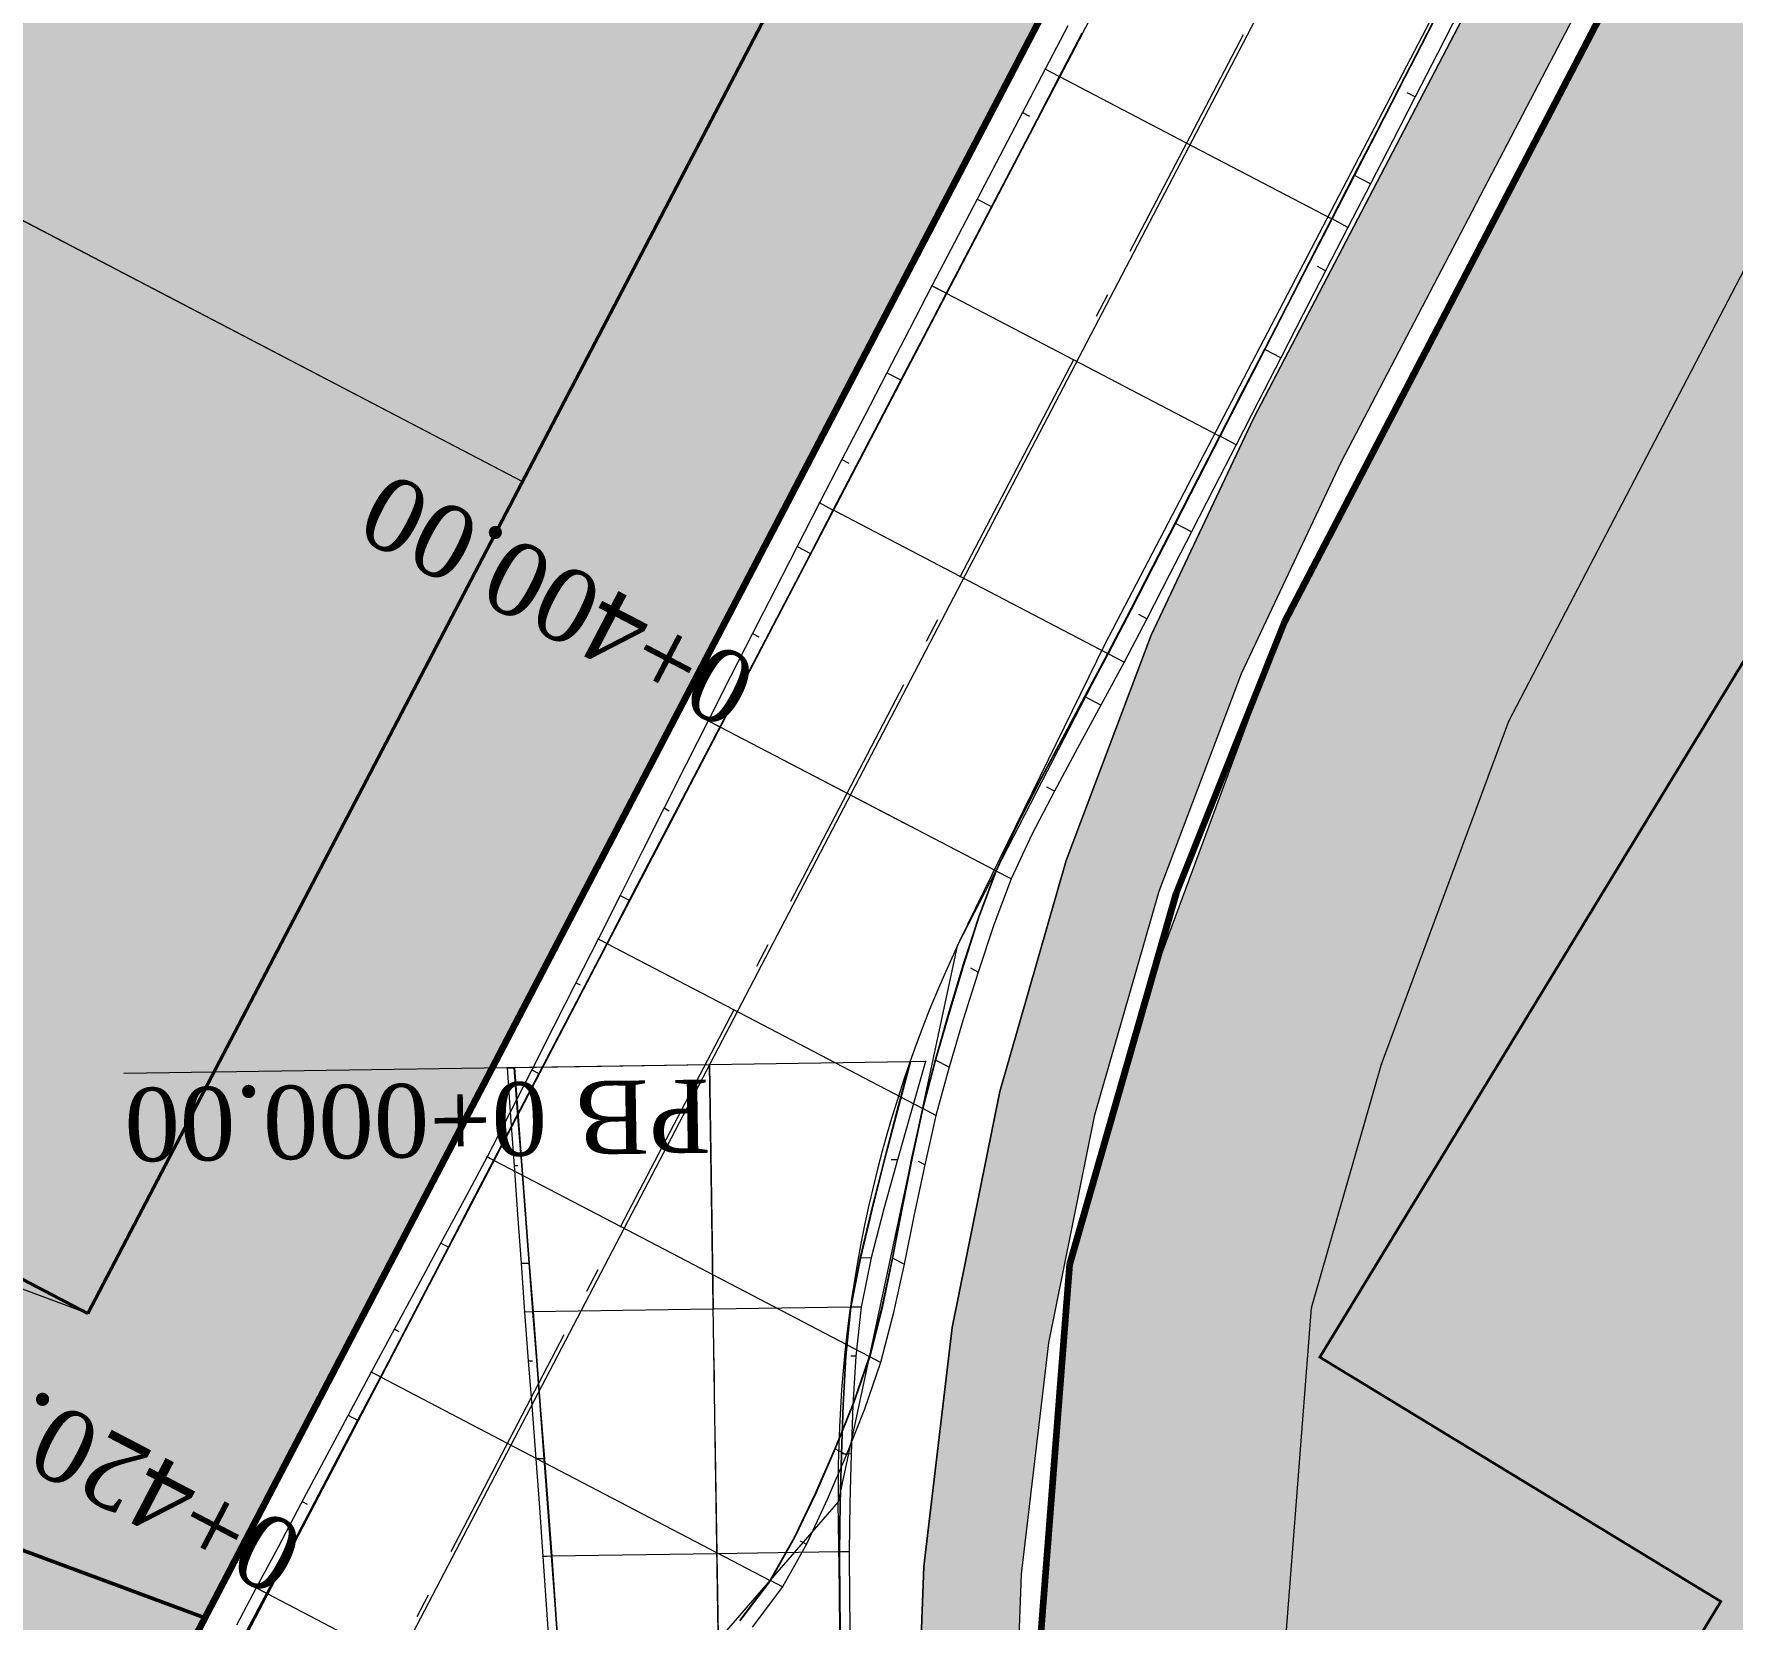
# Model space of a CAD drawing. Header units: metres. Extents: x 478603 to 489313, y 4282657 to 4289463.
# Drawn here: x 479298.85 to 479333.57, y 4286747.85 to 4286780.26 of the extents above; entities that cross this region are included whole.
import ezdxf

# ---------------------------------------------------------------- set-up
doc = ezdxf.new("R2010")
doc.units = ezdxf.units.M
for name, color, linetype, lineweight in [('102', 18, 'Continuous', 50), ('ADAKENARI', 18, 'Continuous', 0), ('EKS_2', 5, 'Continuous', 0), ('EKS_3', 5, 'Continuous', 0), ('EKSENLER', 3, 'Continuous', 0), ('HDA_2', 30, 'Continuous', 0), ('HDA_3', 30, 'Continuous', 0), ('HDO_2', 30, 'Continuous', 0), ('HDO_3', 30, 'Continuous', 0), ('ISLETME', 18, 'Continuous', 20), ('KALDIRIM', 11, 'Continuous', 0), ('KYA_2', 1, 'Continuous', 20), ('KYA_3', 1, 'Continuous', 20), ('KYO_2', 1, 'Continuous', 20), ('KYO_3', 1, 'Continuous', 20), ('MUSTEMILAT_CIZGISI', 18, 'Continuous', 50), ('P_U_KNL', 143, 'Continuous', 0), ('PARSEL_ALAN', 254, 'Continuous', 0), ('PARSEL_SERA_ALAN', 9, 'Continuous', 40), ('PL_ALİNMAN', 1, 'Continuous', 0), ('PL_ENKESIT', 1, 'Continuous', 0), ('PL_KM', 4, 'Continuous', 0), ('PL_KMYAZI', 30, 'Continuous', 0), ('PL_TOTFKM', 7, 'Continuous', 0), ('RAKORDMAN', 3, 'Continuous', 0), ('SEV_KYA_HDA', 3, 'Continuous', 0), ('SEV_KYO_HDO', 3, 'Continuous', 0), ('SNR_YAPIYAK', 18, 'Continuous', 0), ('YKA_2', 33, 'Continuous', 0), ('YKA_3', 33, 'Continuous', 0), ('YKO_2', 33, 'Continuous', 0), ('YKO_3', 33, 'Continuous', 0)]:
    doc.layers.add(name, color=color, linetype=linetype, lineweight=lineweight)
doc.styles.get("Standard").update_dxf_attribs({"font": 'times.ttf'})

msp = doc.modelspace()

# ---------------------------------------------------------------- hatches: boundary and pattern name
at = {"layer": 'P_U_KNL'}
msp.add_hatch(color=256, dxfattribs=at).paths.add_polyline_path([(479495.511, 4287101.887), (479494.672, 4287099.831), (479493.757, 4287097.808), (479492.762, 4287095.813), (479424.369, 4286964.911), (479323.786, 4286772.397), (479321.694, 4286767.966), (479319.958, 4286763.361), (479318.6, 4286758.632), (479317.627, 4286753.808), (479317.045, 4286748.922), (479316.86, 4286744.005), (479317.072, 4286739.088), (479317.679, 4286734.205), (479318.678, 4286729.387), (479320.062, 4286724.665), (479321.822, 4286720.07), (479323.946, 4286715.631), (479326.422, 4286711.378), (479329.232, 4286707.339), (479332.358, 4286703.539), (479335.781, 4286700.004), (479339.478, 4286696.756), (479343.408, 4286693.829), (479368.037, 4286676.984), (479369.166, 4286678.635), (479344.57, 4286695.457), (479340.737, 4286698.312), (479337.162, 4286701.453), (479333.852, 4286704.873), (479330.828, 4286708.548), (479328.11, 4286712.454), (479325.715, 4286716.568), (479323.66, 4286720.86), (479321.958, 4286725.305), (479320.62, 4286729.872), (479319.654, 4286734.532), (479319.066, 4286739.255), (479318.862, 4286744.01), (479319.041, 4286748.766), (479319.603, 4286753.492), (479320.544, 4286758.157), (479321.858, 4286762.731), (479323.537, 4286767.185), (479325.577, 4286771.507), (479426.147, 4286963.995), (479434.014, 4286979.053), (479438.909, 4286934.307), (479439.571, 4286929.81), (479440.573, 4286925.357), (479441.904, 4286920.991), (479443.559, 4286916.737), (479445.526, 4286912.619), (479447.796, 4286908.659), (479450.356, 4286904.881), (479453.18, 4286901.318), (479563.644, 4286772.192), (479564.255, 4286771.486), (479564.874, 4286770.784), (479565.5, 4286770.089), (479566.134, 4286769.4), (479566.774, 4286768.718), (479567.422, 4286768.043), (479568.076, 4286767.374), (479568.736, 4286766.714), (479589.573, 4286746.064), (479590.981, 4286747.485), (479570.147, 4286768.131), (479569.498, 4286768.78), (479568.858, 4286769.434), (479568.225, 4286770.095), (479567.599, 4286770.762), (479566.979, 4286771.436), (479566.367, 4286772.115), (479565.761, 4286772.802), (479565.161, 4286773.496), (479454.724, 4286902.59), (479451.97, 4286906.064), (479449.494, 4286909.719), (479447.299, 4286913.549), (479445.396, 4286917.532), (479443.796, 4286921.646), (479442.508, 4286925.869), (479441.539, 4286930.176), (479440.893, 4286934.562), (479435.678, 4286982.238), (479494.543, 4287094.904), (479495.563, 4287096.949), (479496.51, 4287099.041), (479497.377, 4287101.166), (479497.659, 4287101.939), (479495.733, 4287102.497)])
at = {"layer": 'PARSEL_ALAN'}
for points in [[(479302.343, 4286747.869), (479043.443, 4286844.133), (479055.25, 4286870.316), (479071.382, 4286907.432), (479083.458, 4286931.584), (479097.685, 4286955.79), (479113.842, 4286974.954), (479147.535, 4287005.846), (479160.958, 4287021.148), (479175.216, 4287014.268), (479214.828, 4286998.397), (479399.396, 4286933.725)], [(479381.705, 4286670.344), (479369.267, 4286678.929), (479344.745, 4286695.701), (479337.369, 4286701.671), (479328.363, 4286712.616), (479323.936, 4286720.979), (479322.243, 4286725.401), (479319.95, 4286734.581), (479319.162, 4286744.011), (479320.029, 4286755.106), (479321.652, 4286760.756), (479324.426, 4286768.243), (479415.351, 4286942.681), (479420.15, 4286942.777), (479434.581, 4286911.964), (479446.524, 4286896.787), (479489.321, 4286847.102)], [(479207.44, 4286566.13), (479078.522, 4286614.302), (479053.516, 4286624.577), (479032.004, 4286635.94), (478964.563, 4286683.67), (478968.065, 4286688.423), (479034.161, 4286811.485), (479043.443, 4286844.133), (479302.343, 4286747.869)]]:
    msp.add_hatch(color=256, dxfattribs=at).paths.add_polyline_path(points)
at = {"layer": 'PARSEL_SERA_ALAN'}
for points in [[(479299.952, 4286754.092), (479229.039, 4286791.123), (479224.595, 4286782.613), (479158.113, 4286817.33), (479153.67, 4286808.82), (479082.756, 4286845.851), (479078.313, 4286837.341), (479056.152, 4286848.913), (479065.039, 4286865.932), (479060.607, 4286868.247), (479109.488, 4286961.853), (479113.92, 4286959.538), (479118.364, 4286968.048), (479122.796, 4286965.733), (479131.683, 4286982.753), (479136.115, 4286980.438), (479140.559, 4286988.948), (479144.991, 4286986.634), (479153.878, 4287003.653), (479158.31, 4287001.338), (479162.754, 4287009.848), (479215.939, 4286982.075), (479220.383, 4286990.585), (479278, 4286960.497), (479282.444, 4286969.007), (479344.493, 4286936.605), (479348.937, 4286945.115), (479388.826, 4286924.285)], [(479380.739, 4286678.372), (479364.34, 4286688.357), (479366.94, 4286692.628), (479342.34, 4286707.605), (479344.94, 4286711.875), (479336.741, 4286716.868), (479339.341, 4286721.138), (479331.141, 4286726.131), (479333.741, 4286730.401), (479325.541, 4286735.394), (479333.342, 4286748.206), (479325.142, 4286753.198), (479379.745, 4286842.884), (479371.545, 4286847.876), (479415.748, 4286920.478), (479423.948, 4286915.486), (479421.348, 4286911.215), (479429.548, 4286906.223), (479426.947, 4286901.952), (479435.147, 4286896.96), (479443.347, 4286891.968), (479440.747, 4286887.697), (479448.947, 4286882.705), (479446.347, 4286878.434), (479462.746, 4286868.449), (479460.146, 4286864.179), (479468.346, 4286859.186), (479476.546, 4286854.194), (479473.945, 4286849.923), (479482.145, 4286844.931)]]:
    msp.add_hatch(color=256, dxfattribs=at).paths.add_polyline_path(points)

# ---------------------------------------------------------------- linework, layer by layer
at = {"layer": '102'}
msp.add_line((479302.343, 4286747.869, 922.414), (479043.443, 4286844.133), dxfattribs=at)
at = {"layer": 'ADAKENARI', "lineweight": 100}
for p, q in [((479405.087, 4286944.623), (479137.704, 4286432.587)), ((479324.426, 4286768.243), (479415.351, 4286942.681)), ((479322.211, 4286762.7), (479324.426, 4286768.243)), ((479320.029, 4286755.106), (479322.211, 4286762.7)), ((479319.162, 4286744.011), (479320.029, 4286755.106))]:
    msp.add_line(p, q, dxfattribs=at)
at = {"layer": 'EKS_2'}
for p in [(479322.417, 4286778.031, 920.124), (479320.103, 4286773.599, 920.136), (479317.788, 4286769.167, 920.148), (479315.473, 4286764.735, 920.16), (479313.158, 4286760.303, 920.171), (479310.844, 4286755.871, 920.183), (479308.529, 4286751.439, 920.195)]:
    msp.add_point(p, dxfattribs=at)
at = {"layer": 'EKS_3'}
for p in [(479312.661, 4286759.181, 920.17), (479312.736, 4286754.181, 920.561), (479312.811, 4286749.182, 920.953)]:
    msp.add_point(p, dxfattribs=at)
at = {"layer": 'EKSENLER'}
for p, q in [((479500.652, 4287119.289), (479303.067, 4286740.802)), ((479312.974, 4286738.36), (479312.661, 4286759.181))]:
    msp.add_line(p, q, dxfattribs=at)
at = {"layer": 'HDA_2'}
msp.add_polyline3d([(479320.278, 4286780.277, 920.013), (479319.815, 4286779.39, 920.016), (479319.352, 4286778.504, 920.018), (479318.889, 4286777.617, 920.02), (479318.427, 4286776.731, 920.023), (479317.964, 4286775.844, 920.025), (479317.501, 4286774.958, 920.027), (479317.038, 4286774.071, 920.03), (479316.575, 4286773.185, 920.032), (479316.113, 4286772.298, 920.035), (479315.65, 4286771.412, 920.037), (479315.187, 4286770.525, 920.039), (479314.724, 4286769.639, 920.042), (479314.262, 4286768.752, 920.044), (479313.799, 4286767.866, 920.046), (479313.336, 4286766.979, 920.049), (479312.873, 4286766.093, 920.051), (479312.41, 4286765.207, 920.054), (479311.948, 4286764.32, 920.056), (479311.485, 4286763.434, 920.058), (479311.022, 4286762.547, 920.061), (479310.559, 4286761.661, 920.063), (479310.096, 4286760.774, 920.065), (479309.633, 4286759.887, 920.068), (479309.171, 4286759.001, 920.07), (479308.708, 4286758.114, 920.072), (479308.245, 4286757.228, 920.075), (479307.784, 4286756.343, 920.077), (479307.323, 4286755.459, 920.08), (479306.861, 4286754.574, 920.082), (479306.398, 4286753.687, 920.084), (479305.932, 4286752.796, 920.087), (479305.459, 4286751.896, 920.089), (479304.983, 4286750.994, 920.091), (479304.509, 4286750.095, 920.094), (479304.043, 4286749.212, 920.096), (479303.6, 4286748.373, 920.098), (479303.198, 4286747.615, 920.1)], dxfattribs=at)
for p in [(479319.815, 4286779.39, 920.016), (479317.501, 4286774.958, 920.027), (479315.187, 4286770.525, 920.039), (479312.873, 4286766.093, 920.051), (479310.559, 4286761.661, 920.063), (479308.245, 4286757.228, 920.075), (479305.932, 4286752.796, 920.087), (479303.6, 4286748.373, 920.098)]:
    msp.add_point(p, dxfattribs=at)
at = {"layer": 'HDA_3'}
msp.add_polyline3d([(479308.661, 4286759.12, 920.04), (479308.738, 4286758.122, 920.12), (479308.814, 4286757.123, 920.199), (479308.891, 4286756.124, 920.279), (479308.967, 4286755.125, 920.358), (479309.044, 4286754.126, 920.438), (479309.121, 4286753.126, 920.517), (479309.198, 4286752.125, 920.597), (479309.275, 4286751.125, 920.677), (479309.352, 4286750.126, 920.756), (479309.426, 4286749.131, 920.835), (479309.497, 4286748.141, 920.913), (479309.566, 4286747.153, 920.99)], dxfattribs=at)
for p in [(479308.661, 4286759.12, 920.04), (479309.044, 4286754.126, 920.438), (479309.426, 4286749.131, 920.835)]:
    msp.add_point(p, dxfattribs=at)
at = {"layer": 'HDO_2'}
msp.add_polyline3d([(479327.68, 4286780.923, 919.996), (479327.222, 4286780.034, 919.998), (479326.764, 4286779.145, 920.001), (479326.306, 4286778.256, 920.003), (479325.849, 4286777.367, 920.005), (479325.391, 4286776.478, 920.007), (479324.933, 4286775.589, 920.01), (479324.474, 4286774.7, 920.012), (479324.016, 4286773.811, 920.014), (479323.559, 4286772.922, 920.016), (479323.101, 4286772.033, 920.018), (479322.645, 4286771.143, 920.021), (479322.189, 4286770.253, 920.023), (479321.732, 4286769.363, 920.025), (479321.274, 4286768.474, 920.028), (479320.812, 4286767.588, 920.03), (479320.341, 4286766.705, 920.032), (479319.868, 4286765.824, 920.034), (479319.398, 4286764.941, 920.036), (479318.942, 4286764.052, 920.039), (479318.522, 4286763.142, 920.041), (479318.172, 4286762.197, 920.04), (479317.861, 4286761.232, 920.038), (479317.566, 4286760.258, 920.037), (479317.283, 4286759.277, 920.036), (479317.023, 4286758.285, 920.034), (479316.803, 4286757.271, 920.031), (479316.602, 4286756.248, 920.028), (479316.403, 4286755.223, 920.025), (479316.191, 4286754.206, 920.022), (479315.938, 4286753.211, 920.018), (479315.608, 4286752.257, 920.02), (479315.232, 4286751.328, 920.021), (479314.833, 4286750.41, 920.022), (479314.403, 4286749.506, 920.023), (479313.906, 4286748.631, 920.024), (479313.284, 4286747.81, 920.031)], dxfattribs=at)
for p in [(479325.391, 4286776.478, 920.007), (479323.101, 4286772.033, 920.018), (479320.812, 4286767.588, 920.03), (479318.522, 4286763.142, 920.041), (479317.023, 4286758.285, 920.034), (479315.938, 4286753.211, 920.018), (479313.906, 4286748.631, 920.024)]:
    msp.add_point(p, dxfattribs=at)
at = {"layer": 'HDO_3'}
msp.add_polyline3d([(479316.77, 4286759.242, 920.038), (479316.505, 4286758.238, 920.122), (479316.242, 4286757.235, 920.206), (479315.985, 4286756.231, 920.289), (479315.746, 4286755.227, 920.373), (479315.555, 4286754.224, 920.455), (479315.452, 4286753.221, 920.535), (479315.397, 4286752.219, 920.615), (479315.361, 4286751.217, 920.694), (479315.335, 4286750.216, 920.774), (479315.321, 4286749.219, 920.853), (479315.326, 4286748.229, 920.929), (479315.34, 4286747.24, 921.005)], dxfattribs=at)
for p in [(479316.77, 4286759.242, 920.038), (479315.555, 4286754.224, 920.455), (479315.321, 4286749.219, 920.853)]:
    msp.add_point(p, dxfattribs=at)
at = {"layer": 'ISLETME'}
for p, q in [((479224.63, 4286815.086), (479308.839, 4286771.112)), ((479299.952, 4286754.092, 922.414), (479215.742, 4286798.066)), ((479308.839, 4286771.112), (479299.952, 4286754.092, 922.414))]:
    msp.add_line(p, q, dxfattribs=at)
at = {"layer": 'KALDIRIM'}
for p, q in [((479491.757, 4287108.732), (479141.95, 4286438.657)), ((479320.744, 4286767.775), (479413.38, 4286945.387)), ((479317.942, 4286762.058), (479320.744, 4286767.775)), ((479315.471, 4286738.587), (479315.296, 4286750.246))]:
    msp.add_line(p, q, dxfattribs=at)
msp.add_arc((479341.24, 4286750.636), 25.947, 153.8843, 180.8615, dxfattribs=at)
at = {"layer": 'KYA_2'}
msp.add_polyline3d([(479319.989, 4286780.427, 923.262), (479319.526, 4286779.541, 923.271), (479319.063, 4286778.655, 923.277), (479318.6, 4286777.768, 923.283), (479318.136, 4286776.882, 923.289), (479317.673, 4286775.996, 923.295), (479317.211, 4286775.109, 923.301), (479316.75, 4286774.222, 923.273), (479316.289, 4286773.334, 923.245), (479315.829, 4286772.447, 923.217), (479315.369, 4286771.558, 923.189), (479314.91, 4286770.67, 923.161), (479314.453, 4286769.78, 923.081), (479313.997, 4286768.89, 923.001), (479313.542, 4286768, 922.921), (479313.087, 4286767.11, 922.84), (479312.633, 4286766.218, 922.76), (479312.182, 4286765.326, 922.62), (479311.732, 4286764.433, 922.479), (479311.282, 4286763.54, 922.339), (479310.833, 4286762.646, 922.198), (479310.382, 4286761.753, 922.058), (479309.931, 4286760.86, 921.96), (479309.48, 4286759.968, 921.863), (479309.027, 4286759.076, 921.766), (479308.572, 4286758.185, 921.668), (479308.113, 4286757.298, 921.571), (479307.644, 4286756.416, 921.701), (479307.171, 4286755.538, 921.831), (479306.696, 4286754.66, 921.962), (479306.219, 4286753.78, 922.092), (479305.742, 4286752.895, 922.224), (479305.263, 4286751.999, 922.266), (479304.784, 4286751.098, 922.309), (479304.307, 4286750.201, 922.351), (479303.839, 4286749.319, 922.393), (479303.393, 4286748.481, 922.432), (479302.988, 4286747.723, 922.462)], dxfattribs=at)
for p in [(479319.526, 4286779.541, 923.271), (479317.211, 4286775.109, 923.301), (479314.91, 4286770.67, 923.161), (479312.633, 4286766.218, 922.76), (479310.382, 4286761.753, 922.058), (479308.113, 4286757.298, 921.571), (479305.742, 4286752.895, 922.224), (479303.393, 4286748.481, 922.432)]:
    msp.add_point(p, dxfattribs=at)
at = {"layer": 'KYA_3'}
msp.add_polyline3d([(479308.522, 4286759.118, 921.432), (479308.594, 4286758.119, 921.556), (479308.665, 4286757.121, 921.68), (479308.737, 4286756.122, 921.804), (479308.809, 4286755.123, 921.928), (479308.882, 4286754.123, 922.052), (479308.957, 4286753.123, 922.15), (479309.033, 4286752.123, 922.248), (479309.109, 4286751.123, 922.345), (479309.184, 4286750.124, 922.443), (479309.256, 4286749.128, 922.54), (479309.323, 4286748.138, 922.649), (479309.388, 4286747.151, 922.758)], dxfattribs=at)
for p in [(479308.522, 4286759.118, 921.432), (479308.882, 4286754.123, 922.052), (479309.256, 4286749.128, 922.54)]:
    msp.add_point(p, dxfattribs=at)
at = {"layer": 'KYO_2'}
msp.add_polyline3d([(479328.005, 4286780.753, 923.664), (479327.548, 4286779.864, 923.672), (479327.091, 4286778.974, 923.68), (479326.634, 4286778.085, 923.688), (479326.176, 4286777.196, 923.697), (479325.718, 4286776.307, 923.705), (479325.26, 4286775.418, 923.707), (479324.802, 4286774.529, 923.71), (479324.344, 4286773.64, 923.712), (479323.886, 4286772.751, 923.715), (479323.429, 4286771.862, 923.717), (479322.973, 4286770.972, 923.718), (479322.517, 4286770.082, 923.719), (479322.061, 4286769.192, 923.72), (479321.603, 4286768.303, 923.721), (479321.139, 4286767.417, 923.722), (479320.666, 4286766.536, 923.679), (479320.189, 4286765.657, 923.635), (479319.715, 4286764.776, 923.592), (479319.254, 4286763.889, 923.548), (479318.829, 4286762.982, 923.504), (479318.473, 4286762.04, 923.421), (479318.155, 4286761.078, 923.337), (479317.852, 4286760.108, 923.252), (479317.562, 4286759.132, 923.167), (479317.293, 4286758.144, 923.082), (479317.062, 4286757.136, 922.969), (479316.85, 4286756.118, 922.854), (479316.64, 4286755.1, 922.74), (479316.418, 4286754.087, 922.626), (479316.159, 4286753.095, 922.513), (479315.83, 4286752.141, 922.573), (479315.46, 4286751.209, 922.634), (479315.067, 4286750.288, 922.694), (479314.644, 4286749.38, 922.754), (479314.153, 4286748.502, 922.814), (479313.537, 4286747.677, 922.875)], dxfattribs=at)
for p in [(479325.718, 4286776.307, 923.705), (479323.429, 4286771.862, 923.717), (479321.139, 4286767.417, 923.722), (479318.829, 4286762.982, 923.504), (479317.293, 4286758.144, 923.082), (479316.159, 4286753.095, 922.513), (479314.153, 4286748.502, 922.814)]:
    msp.add_point(p, dxfattribs=at)
at = {"layer": 'KYO_3'}
msp.add_polyline3d([(479317.08, 4286759.247, 923.136), (479316.792, 4286758.243, 923.014), (479316.507, 4286757.239, 922.892), (479316.228, 4286756.234, 922.77), (479315.969, 4286755.23, 922.649), (479315.762, 4286754.227, 922.529), (479315.652, 4286753.224, 922.583), (479315.594, 4286752.221, 922.637), (479315.557, 4286751.22, 922.691), (479315.53, 4286750.219, 922.744), (479315.515, 4286749.222, 922.798), (479315.521, 4286748.231, 922.879), (479315.536, 4286747.243, 922.959)], dxfattribs=at)
for p in [(479317.08, 4286759.247, 923.136), (479315.762, 4286754.227, 922.529), (479315.515, 4286749.222, 922.798)]:
    msp.add_point(p, dxfattribs=at)
at = {"layer": 'MUSTEMILAT_CIZGISI', "lineweight": 13}
msp.add_polyline3d([(479299.952, 4286754.092, 0), (479215.742, 4286798.066, 0), (479224.63, 4286815.086, 0), (479308.839, 4286771.112, 0), (479299.952, 4286754.092, 0)], close=True, dxfattribs=at)
at = {"layer": 'P_U_KNL'}
for points in [[(479369.166, 4286678.635, 0), (479344.57, 4286695.457, 0), (479340.737, 4286698.312, 0), (479337.162, 4286701.453, 0), (479333.852, 4286704.873, 0), (479330.828, 4286708.548, 0), (479328.11, 4286712.454, 0), (479325.715, 4286716.568, 0), (479323.66, 4286720.86, 0), (479321.958, 4286725.305, 0), (479320.62, 4286729.872, 0), (479319.654, 4286734.532, 0), (479319.066, 4286739.255, 0), (479318.862, 4286744.01, 0), (479319.041, 4286748.766, 0), (479319.603, 4286753.492, 0), (479320.544, 4286758.157, 0), (479321.858, 4286762.731, 0), (479323.537, 4286767.185, 0), (479325.577, 4286771.507, 0), (479426.147, 4286963.995, 0), (479434.014, 4286979.053, 0)], [(479424.369, 4286964.911, 0), (479323.786, 4286772.397, 0), (479321.694, 4286767.966, 0), (479319.958, 4286763.361, 0), (479318.6, 4286758.632, 0), (479317.627, 4286753.808, 0), (479317.045, 4286748.922, 0), (479316.86, 4286744.005, 0), (479317.072, 4286739.088, 0), (479317.679, 4286734.205, 0), (479318.678, 4286729.387, 0), (479320.062, 4286724.665, 0), (479321.822, 4286720.07, 0)], [(479424.369, 4286964.911, 0), (479323.786, 4286772.397, 0), (479321.694, 4286767.966, 0), (479319.958, 4286763.361, 0), (479318.6, 4286758.632, 0), (479317.627, 4286753.808, 0), (479317.045, 4286748.922, 0), (479316.86, 4286744.005, 0), (479317.072, 4286739.088, 0), (479317.679, 4286734.205, 0), (479318.678, 4286729.387, 0), (479320.062, 4286724.665, 0), (479321.822, 4286720.07, 0)], [(479424.369, 4286964.911, 0), (479323.786, 4286772.397, 0), (479321.694, 4286767.966, 0), (479319.958, 4286763.361, 0), (479318.6, 4286758.632, 0), (479317.627, 4286753.808, 0), (479317.045, 4286748.922, 0), (479316.86, 4286744.005, 0), (479317.072, 4286739.088, 0), (479317.679, 4286734.205, 0), (479318.678, 4286729.387, 0), (479320.062, 4286724.665, 0), (479321.822, 4286720.07, 0)], [(479368.037, 4286676.984, 0), (479343.408, 4286693.829, 0), (479339.478, 4286696.756, 0), (479335.781, 4286700.004, 0), (479332.358, 4286703.539, 0), (479329.232, 4286707.339, 0), (479326.422, 4286711.378, 0), (479323.946, 4286715.631, 0), (479321.822, 4286720.07, 0), (479320.062, 4286724.665, 0), (479318.678, 4286729.387, 0), (479317.679, 4286734.205, 0), (479317.072, 4286739.088, 0), (479316.86, 4286744.005, 0), (479317.045, 4286748.922, 0), (479317.627, 4286753.808, 0), (479318.6, 4286758.632, 0), (479319.958, 4286763.361, 0), (479321.694, 4286767.966, 0), (479323.786, 4286772.397, 0), (479424.369, 4286964.911, 0)], [(479323.66, 4286720.86, 0), (479321.958, 4286725.305, 0), (479320.62, 4286729.872, 0), (479319.654, 4286734.532, 0), (479319.066, 4286739.255, 0), (479318.862, 4286744.01, 0), (479319.041, 4286748.766, 0), (479319.603, 4286753.492, 0), (479320.544, 4286758.157, 0), (479321.858, 4286762.731, 0), (479323.537, 4286767.185, 0), (479325.577, 4286771.507, 0), (479426.147, 4286963.995, 0)], [(479323.66, 4286720.86, 0), (479321.958, 4286725.305, 0), (479320.62, 4286729.872, 0), (479319.654, 4286734.532, 0), (479319.066, 4286739.255, 0), (479318.862, 4286744.01, 0), (479319.041, 4286748.766, 0), (479319.603, 4286753.492, 0), (479320.544, 4286758.157, 0), (479321.858, 4286762.731, 0), (479323.537, 4286767.185, 0), (479325.577, 4286771.507, 0), (479426.147, 4286963.995, 0)], [(479323.66, 4286720.86, 0), (479321.958, 4286725.305, 0), (479320.62, 4286729.872, 0), (479319.654, 4286734.532, 0), (479319.066, 4286739.255, 0), (479318.862, 4286744.01, 0), (479319.041, 4286748.766, 0), (479319.603, 4286753.492, 0), (479320.544, 4286758.157, 0), (479321.858, 4286762.731, 0), (479323.537, 4286767.185, 0), (479325.577, 4286771.507, 0), (479426.147, 4286963.995, 0)]]:
    msp.add_polyline3d(points, dxfattribs=at)
at = {"layer": 'PARSEL_ALAN'}
for points in [[(479302.343, 4286747.869, 922.414), (479043.443, 4286844.133, 899.166), (479055.25, 4286870.316, 899.384), (479071.382, 4286907.432, 899.645), (479083.458, 4286931.584, 899.777), (479097.685, 4286955.79, 899.902), (479113.842, 4286974.954, 900.03), (479147.535, 4287005.846, 900.504), (479160.958, 4287021.148, 900.33), (479175.216, 4287014.268, 900.207), (479214.828, 4286998.397, 900.827), (479399.396, 4286933.725, 924.042), (479302.343, 4286747.869, 922.414)], [(479302.343, 4286747.869, 0), (479043.443, 4286844.133, 0), (479055.25, 4286870.316, 0), (479071.382, 4286907.432, 0), (479083.458, 4286931.584, 0), (479097.685, 4286955.79, 0), (479113.842, 4286974.954, 0), (479147.535, 4287005.846, 0), (479160.958, 4287021.148, 0), (479175.216, 4287014.268, 0), (479214.828, 4286998.397, 0), (479399.396, 4286933.725, 0), (479302.343, 4286747.869, 0)], [(479381.705, 4286670.344, 927.781), (479369.267, 4286678.929, 925.676), (479344.745, 4286695.701, 924.385), (479337.369, 4286701.671, 923.384), (479328.363, 4286712.616, 922.105), (479323.936, 4286720.979, 923.655), (479322.243, 4286725.401, 924.038), (479319.95, 4286734.581, 923.909), (479319.162, 4286744.011, 923.52), (479320.029, 4286755.106, 923.185), (479321.652, 4286760.756, 923.706), (479324.426, 4286768.243, 923.867), (479415.351, 4286942.681, 923.716), (479420.15, 4286942.777, 923.79), (479434.581, 4286911.964, 925.534), (479446.524, 4286896.787, 926.375), (479489.321, 4286847.102, 924.936), (479381.705, 4286670.344, 927.781)], [(479381.705, 4286670.344, 0), (479369.267, 4286678.929, 0), (479344.745, 4286695.701, 0), (479337.369, 4286701.671, 0), (479328.363, 4286712.616, 0), (479323.936, 4286720.979, 0), (479322.243, 4286725.401, 0), (479319.95, 4286734.581, 0), (479319.162, 4286744.011, 0), (479320.029, 4286755.106, 0), (479321.652, 4286760.756, 0), (479324.426, 4286768.243, 0), (479415.351, 4286942.681, 0), (479420.15, 4286942.777, 0), (479434.581, 4286911.964, 0), (479446.524, 4286896.787, 0), (479489.321, 4286847.102, 0), (479381.705, 4286670.344, 0)], [(479207.44, 4286566.13, 919.99), (479078.522, 4286614.302, 906.873), (479053.516, 4286624.577, 904.793), (479032.004, 4286635.94, 901.935), (478964.563, 4286683.67, 898.842), (478968.065, 4286688.423, 898.871), (479034.161, 4286811.485, 898.734), (479043.443, 4286844.133, 899.166), (479302.343, 4286747.869, 922.414), (479207.44, 4286566.13, 919.99)], [(479207.44, 4286566.13, 0), (479078.522, 4286614.302, 0), (479053.516, 4286624.577, 0), (479032.004, 4286635.94, 0), (478964.563, 4286683.67, 0), (478968.065, 4286688.423, 0), (479034.161, 4286811.485, 0), (479043.443, 4286844.133, 0), (479302.343, 4286747.869, 0), (479207.44, 4286566.13, 0)]]:
    msp.add_polyline3d(points, close=True, dxfattribs=at)
at = {"layer": 'PARSEL_SERA_ALAN'}
for points in [[(479388.826, 4286924.285, 0), (479299.952, 4286754.092, 0), (479299.952, 4286754.092, 0), (479229.039, 4286791.123, 0), (479224.595, 4286782.613, 0), (479158.113, 4286817.33, 0), (479153.67, 4286808.82, 0), (479082.756, 4286845.851, 0), (479078.313, 4286837.341, 0), (479056.152, 4286848.913, 0), (479065.039, 4286865.932, 0), (479060.607, 4286868.247, 0), (479109.488, 4286961.853, 0)], [(479388.826, 4286924.285, 0), (479299.952, 4286754.092, 0), (479299.952, 4286754.092, 0), (479229.039, 4286791.123, 0), (479224.595, 4286782.613, 0), (479158.113, 4286817.33, 0), (479153.67, 4286808.82, 0), (479082.756, 4286845.851, 0), (479078.313, 4286837.341, 0), (479056.152, 4286848.913, 0), (479065.039, 4286865.932, 0), (479060.607, 4286868.247, 0), (479109.488, 4286961.853, 0)], [(479339.341, 4286721.138, 0), (479331.141, 4286726.131, 0), (479333.741, 4286730.401, 0), (479325.541, 4286735.394, 0), (479333.342, 4286748.206, 0), (479325.142, 4286753.198, 0), (479379.745, 4286842.884, 0), (479371.545, 4286847.876, 0), (479415.748, 4286920.478, 0)], [(479339.341, 4286721.138, 0), (479331.141, 4286726.131, 0), (479333.741, 4286730.401, 0), (479325.541, 4286735.394, 0), (479333.342, 4286748.206, 0), (479325.142, 4286753.198, 0), (479379.745, 4286842.884, 0), (479371.545, 4286847.876, 0), (479415.748, 4286920.478, 0)]]:
    msp.add_polyline3d(points, dxfattribs=at)
at = {"layer": 'PL_ALİNMAN'}
for p, q in [((479323.575, 4286780.247), (479321.26, 4286775.815)), ((479320.797, 4286774.929), (479320.566, 4286774.485)), ((479320.103, 4286773.599), (479317.788, 4286769.167)), ((479317.325, 4286768.281), (479317.093, 4286767.837)), ((479316.631, 4286766.951), (479314.316, 4286762.519)), ((479313.853, 4286761.633), (479313.621, 4286761.19)), ((479313.158, 4286760.303), (479310.844, 4286755.871)), ((479312.661, 4286759.181), (479312.736, 4286754.181)), ((479310.381, 4286754.985), (479310.149, 4286754.542)), ((479309.686, 4286753.655), (479307.372, 4286749.223)), ((479312.751, 4286753.181), (479312.759, 4286752.681)), ((479312.774, 4286751.681), (479312.849, 4286746.682)), ((479306.909, 4286748.337), (479306.677, 4286747.894))]:
    msp.add_line(p, q, dxfattribs=at)
at = {"layer": 'PL_ENKESIT'}
for points in [[(479325.718, 4286776.307, 923.705), (479325.391, 4286776.478, 920.007), (479325.382, 4286776.483, 920.057), (479322.417, 4286778.031, 920.124), (479319.824, 4286779.385, 920.066), (479319.815, 4286779.39, 920.016), (479319.526, 4286779.541, 923.271)], [(479323.429, 4286771.862, 923.717), (479323.101, 4286772.033, 920.018), (479323.092, 4286772.037, 920.069), (479320.103, 4286773.599, 920.136), (479317.51, 4286774.953, 920.077), (479317.501, 4286774.958, 920.027), (479317.211, 4286775.109, 923.301)], [(479321.139, 4286767.417, 923.722), (479320.812, 4286767.588, 920.03), (479320.803, 4286767.592, 920.08), (479317.788, 4286769.167, 920.148), (479315.196, 4286770.521, 920.089), (479315.187, 4286770.525, 920.039), (479314.91, 4286770.67, 923.161)], [(479318.829, 4286762.982, 923.504), (479318.522, 4286763.142, 920.041), (479318.514, 4286763.147, 920.091), (479315.473, 4286764.735, 920.16), (479312.882, 4286766.088, 920.101), (479312.873, 4286766.093, 920.051), (479312.633, 4286766.218, 922.76)], [(479317.293, 4286758.144, 923.082), (479317.023, 4286758.285, 920.034), (479317.014, 4286758.289, 920.084), (479313.158, 4286760.303, 920.171), (479310.568, 4286761.656, 920.113), (479310.559, 4286761.661, 920.063), (479310.382, 4286761.753, 922.058)], [(479317.08, 4286759.247, 923.136), (479316.77, 4286759.242, 920.038), (479316.76, 4286759.242, 920.088), (479312.661, 4286759.181, 920.17), (479308.671, 4286759.121, 920.09), (479308.661, 4286759.12, 920.04), (479308.522, 4286759.118, 921.432)], [(479316.159, 4286753.095, 922.513), (479315.938, 4286753.211, 920.018), (479315.929, 4286753.215, 920.068), (479310.844, 4286755.871, 920.183), (479308.254, 4286757.224, 920.125), (479308.245, 4286757.228, 920.075), (479308.113, 4286757.298, 921.571)], [(479315.762, 4286754.227, 922.529), (479315.555, 4286754.224, 920.455), (479315.545, 4286754.223, 920.505), (479312.736, 4286754.181, 920.561), (479309.054, 4286754.126, 920.488), (479309.044, 4286754.126, 920.438), (479308.882, 4286754.123, 922.052)], [(479314.153, 4286748.502, 922.814), (479313.906, 4286748.631, 920.024), (479313.897, 4286748.636, 920.074), (479308.529, 4286751.439, 920.195), (479305.94, 4286752.791, 920.137), (479305.932, 4286752.796, 920.087), (479305.742, 4286752.895, 922.224)], [(479315.515, 4286749.222, 922.798), (479315.321, 4286749.219, 920.853), (479315.311, 4286749.219, 920.903), (479312.811, 4286749.182, 920.953), (479309.436, 4286749.131, 920.885), (479309.426, 4286749.131, 920.835), (479309.256, 4286749.128, 922.54)], [(479310.804, 4286744.61, 923.116), (479310.533, 4286744.752, 920.06), (479310.524, 4286744.757, 920.11), (479306.214, 4286747.007, 920.207), (479303.609, 4286748.368, 920.148), (479303.6, 4286748.373, 920.098), (479303.393, 4286748.481, 922.432)]]:
    msp.add_polyline3d(points, dxfattribs=at)
at = {"layer": 'PL_KM'}
msp.add_line((479314.144, 4286765.43), (479316.803, 4286764.041), dxfattribs=at)
at = {"layer": 'RAKORDMAN'}
for p, q in [((479426.511, 4286983.75, 923.982), (479305.076, 4286751.135, 923.341)), ((479332.929, 4286791.137, 923.41), (479317.729, 4286761.613, 923.644)), ((479317.729, 4286761.613, 923.644), (479315.296, 4286750.246, 923.599)), ((479305.076, 4286751.135, 923.341), (479231.221, 4286609.66, 919.99)), ((479315.296, 4286750.246, 923.599), (479308.085, 4286741.953, 923.558))]:
    msp.add_line(p, q, dxfattribs=at)
at = {"layer": 'SEV_KYA_HDA'}
for p, q in [((479319.063, 4286778.655, 923.277), (479319.208, 4286778.579, 921.648)), ((479318.136, 4286776.882, 923.289), (479318.427, 4286776.731, 920.023)), ((479317.211, 4286775.109, 923.301), (479317.356, 4286775.034, 921.664)), ((479316.289, 4286773.334, 923.245), (479316.575, 4286773.185, 920.032)), ((479315.369, 4286771.558, 923.189), (479315.51, 4286771.485, 921.613)), ((479314.453, 4286769.78, 923.081), (479314.724, 4286769.639, 920.042)), ((479313.542, 4286768, 922.921), (479313.67, 4286767.933, 921.484)), ((479312.633, 4286766.218, 922.76), (479312.873, 4286766.093, 920.051)), ((479311.732, 4286764.433, 922.479), (479311.84, 4286764.376, 921.268)), ((479310.833, 4286762.646, 922.198), (479311.022, 4286762.547, 920.061)), ((479309.931, 4286760.86, 921.96), (479310.014, 4286760.817, 921.013)), ((479308.522, 4286759.118, 921.432), (479308.661, 4286759.12, 920.04)), ((479309.027, 4286759.076, 921.766), (479309.171, 4286759.001, 920.07)), ((479308.113, 4286757.298, 921.571), (479308.179, 4286757.263, 920.823)), ((479308.665, 4286757.12, 921.68), (479308.74, 4286757.121, 920.94)), ((479307.169, 4286755.534, 921.832), (479307.321, 4286755.455, 920.08)), ((479308.809, 4286755.122, 921.928), (479308.967, 4286755.125, 920.358)), ((479306.217, 4286753.775, 922.093), (479306.306, 4286753.729, 921.089)), ((479308.957, 4286753.124, 922.15), (479309.039, 4286753.125, 921.334)), ((479305.271, 4286752.013, 922.265), (479305.466, 4286751.911, 920.089)), ((479309.109, 4286751.126, 922.345), (479309.275, 4286751.129, 920.676)), ((479304.332, 4286750.247, 922.349), (479304.433, 4286750.194, 921.221)), ((479309.256, 4286749.128, 922.54), (479309.341, 4286749.13, 921.688)), ((479303.393, 4286748.481, 922.432), (479303.6, 4286748.373, 920.098))]:
    msp.add_line(p, q, dxfattribs=at)
at = {"layer": 'SEV_KYO_HDO'}
for p, q in [((479327.091, 4286778.974, 923.68), (479326.928, 4286779.06, 921.84)), ((479326.176, 4286777.196, 923.697), (479325.849, 4286777.367, 920.005)), ((479325.26, 4286775.418, 923.707), (479325.096, 4286775.503, 921.858)), ((479324.344, 4286773.64, 923.712), (479324.016, 4286773.811, 920.014)), ((479323.429, 4286771.862, 923.717), (479323.265, 4286771.947, 921.868)), ((479322.517, 4286770.082, 923.719), (479322.189, 4286770.253, 920.023)), ((479321.603, 4286768.303, 923.721), (479321.438, 4286768.389, 921.874)), ((479320.666, 4286766.536, 923.679), (479320.341, 4286766.705, 920.032)), ((479319.715, 4286764.776, 923.592), (479319.557, 4286764.859, 921.814)), ((479318.829, 4286762.982, 923.504), (479318.522, 4286763.142, 920.041)), ((479318.154, 4286761.078, 923.337), (479318.008, 4286761.155, 921.687)), ((479317.08, 4286759.247, 923.136), (479316.77, 4286759.242, 920.038)), ((479317.562, 4286759.131, 923.167), (479317.283, 4286759.277, 920.036)), ((479316.507, 4286757.238, 922.892), (479316.374, 4286757.236, 921.549)), ((479317.063, 4286757.136, 922.969), (479316.933, 4286757.204, 921.5)), ((479315.969, 4286755.23, 922.649), (479315.746, 4286755.227, 920.373)), ((479316.64, 4286755.1, 922.74), (479316.403, 4286755.224, 920.025)), ((479315.652, 4286753.225, 922.583), (479315.552, 4286753.223, 921.559)), ((479316.159, 4286753.095, 922.513), (479316.048, 4286753.153, 921.266)), ((479315.458, 4286751.205, 922.634), (479315.231, 4286751.324, 920.021)), ((479315.557, 4286751.223, 922.691), (479315.361, 4286751.22, 920.694)), ((479314.641, 4286749.375, 922.754), (479314.521, 4286749.438, 921.388)), ((479315.515, 4286749.222, 922.798), (479315.418, 4286749.221, 921.825))]:
    msp.add_line(p, q, dxfattribs=at)
at = {"layer": 'SNR_YAPIYAK'}
for p, q in [((479329.005, 4286766.211, 927.781), (479417.663, 4286936.298, 927.781)), ((479392.289, 4286930.917, 922.414), (479299.952, 4286754.092, 922.414)), ((479299.952, 4286754.092, 922.414), (479050.2, 4286846.955, 922.414)), ((479326.406, 4286759.195, 927.781), (479329.005, 4286766.211, 927.781)), ((479324.975, 4286754.212, 927.781), (479326.406, 4286759.195, 927.781)), ((479324.178, 4286744.024, 927.781), (479324.975, 4286754.212, 927.781))]:
    msp.add_line(p, q, dxfattribs=at)
for p in [(479329.005, 4286766.211, 923.867), (479329.005, 4286766.211, 923.867), (479326.406, 4286759.195, 923.706), (479326.406, 4286759.195, 923.706), (479299.952, 4286754.092, 922.414), (479299.952, 4286754.092, 922.414), (479324.975, 4286754.212, 923.185), (479324.975, 4286754.212, 923.185)]:
    msp.add_point(p, dxfattribs=at)
at = {"layer": 'YKA_2'}
msp.add_polyline3d([(479320.287, 4286780.272, 920.063), (479319.824, 4286779.385, 920.066), (479319.361, 4286778.499, 920.068), (479318.898, 4286777.613, 920.07), (479318.435, 4286776.726, 920.073), (479317.973, 4286775.84, 920.075), (479317.51, 4286774.953, 920.077), (479317.047, 4286774.067, 920.08), (479316.584, 4286773.18, 920.082), (479316.122, 4286772.294, 920.085), (479315.659, 4286771.407, 920.087), (479315.196, 4286770.521, 920.089), (479314.733, 4286769.634, 920.092), (479314.27, 4286768.748, 920.094), (479313.808, 4286767.861, 920.096), (479313.345, 4286766.975, 920.099), (479312.882, 4286766.088, 920.101), (479312.419, 4286765.202, 920.104), (479311.957, 4286764.315, 920.106), (479311.494, 4286763.429, 920.108), (479311.031, 4286762.543, 920.111), (479310.568, 4286761.656, 920.113), (479310.105, 4286760.769, 920.115), (479309.642, 4286759.883, 920.118), (479309.179, 4286758.996, 920.12), (479308.717, 4286758.11, 920.122), (479308.254, 4286757.224, 920.125), (479307.793, 4286756.339, 920.127), (479307.331, 4286755.454, 920.13), (479306.87, 4286754.569, 920.132), (479306.407, 4286753.683, 920.134), (479305.94, 4286752.791, 920.137), (479305.468, 4286751.892, 920.139), (479304.992, 4286750.989, 920.141), (479304.518, 4286750.091, 920.144), (479304.052, 4286749.208, 920.146), (479303.609, 4286748.368, 920.148), (479303.206, 4286747.609, 920.15)], dxfattribs=at)
for p in [(479319.824, 4286779.385, 920.066), (479317.51, 4286774.953, 920.077), (479315.196, 4286770.521, 920.089), (479312.882, 4286766.088, 920.101), (479310.568, 4286761.656, 920.113), (479308.254, 4286757.224, 920.125), (479305.94, 4286752.791, 920.137), (479303.609, 4286748.368, 920.148)]:
    msp.add_point(p, dxfattribs=at)
at = {"layer": 'YKA_3'}
msp.add_polyline3d([(479308.671, 4286759.121, 920.09), (479308.748, 4286758.122, 920.17), (479308.824, 4286757.123, 920.249), (479308.901, 4286756.124, 920.329), (479308.977, 4286755.125, 920.408), (479309.054, 4286754.126, 920.488), (479309.131, 4286753.126, 920.567), (479309.208, 4286752.125, 920.647), (479309.285, 4286751.125, 920.727), (479309.362, 4286750.127, 920.806), (479309.436, 4286749.131, 920.885), (479309.507, 4286748.141, 920.963), (479309.576, 4286747.154, 921.04)], dxfattribs=at)
for p in [(479308.671, 4286759.121, 920.09), (479309.054, 4286754.126, 920.488), (479309.436, 4286749.131, 920.885)]:
    msp.add_point(p, dxfattribs=at)
at = {"layer": 'YKO_2'}
msp.add_polyline3d([(479327.671, 4286780.928, 920.046), (479327.213, 4286780.039, 920.048), (479326.755, 4286779.15, 920.051), (479326.298, 4286778.261, 920.053), (479325.84, 4286777.372, 920.055), (479325.382, 4286776.483, 920.057), (479324.924, 4286775.594, 920.06), (479324.466, 4286774.705, 920.062), (479324.008, 4286773.816, 920.064), (479323.55, 4286772.927, 920.066), (479323.092, 4286772.037, 920.069), (479322.636, 4286771.148, 920.071), (479322.18, 4286770.258, 920.073), (479321.723, 4286769.368, 920.075), (479321.265, 4286768.479, 920.078), (479320.803, 4286767.592, 920.08), (479320.333, 4286766.71, 920.082), (479319.859, 4286765.829, 920.084), (479319.39, 4286764.946, 920.086), (479318.933, 4286764.056, 920.089), (479318.514, 4286763.147, 920.091), (479318.164, 4286762.202, 920.09), (479317.852, 4286761.236, 920.088), (479317.557, 4286760.262, 920.087), (479317.274, 4286759.282, 920.086), (479317.014, 4286758.289, 920.084), (479316.794, 4286757.276, 920.081), (479316.593, 4286756.253, 920.078), (479316.394, 4286755.228, 920.075), (479316.182, 4286754.211, 920.072), (479315.929, 4286753.215, 920.068), (479315.599, 4286752.262, 920.07), (479315.223, 4286751.332, 920.071), (479314.824, 4286750.415, 920.072), (479314.394, 4286749.511, 920.073), (479313.897, 4286748.636, 920.074), (479313.275, 4286747.814, 920.081)], dxfattribs=at)
for p in [(479325.382, 4286776.483, 920.057), (479323.092, 4286772.037, 920.069), (479320.803, 4286767.592, 920.08), (479318.514, 4286763.147, 920.091), (479317.014, 4286758.289, 920.084), (479315.929, 4286753.215, 920.068), (479313.897, 4286748.636, 920.074)]:
    msp.add_point(p, dxfattribs=at)
at = {"layer": 'YKO_3'}
msp.add_polyline3d([(479316.76, 4286759.242, 920.088), (479316.495, 4286758.238, 920.172), (479316.232, 4286757.234, 920.256), (479315.975, 4286756.231, 920.339), (479315.736, 4286755.227, 920.423), (479315.545, 4286754.223, 920.505), (479315.442, 4286753.221, 920.585), (479315.387, 4286752.218, 920.665), (479315.351, 4286751.217, 920.744), (479315.325, 4286750.216, 920.824), (479315.311, 4286749.219, 920.903), (479315.316, 4286748.228, 920.979), (479315.33, 4286747.24, 921.055)], dxfattribs=at)
for p in [(479316.76, 4286759.242, 920.088), (479315.545, 4286754.223, 920.505), (479315.311, 4286749.219, 920.903)]:
    msp.add_point(p, dxfattribs=at)

# ---------------------------------------------------------------- texts
at = {"layer": 'PL_KMYAZI'}
for s, p in [('0+400.00', (479313.73, 4286767.338)), ('0+420.00', (479304.471, 4286749.61))]:
    msp.add_text(s, height=1.5, rotation=512.4225, dxfattribs=at).set_placement(p)
at = {"layer": 'PL_TOTFKM'}
for s, rotation, p in [('%%UPB 0+000.00', 180.8615, (479312.665, 4286758.881)), ('%%U   0+423.72', 512.4225, (479304.355, 4286743.447))]:
    msp.add_text(s, height=1.5, rotation=rotation, dxfattribs=at).set_placement(p)

doc.saveas('drawing.dxf')
